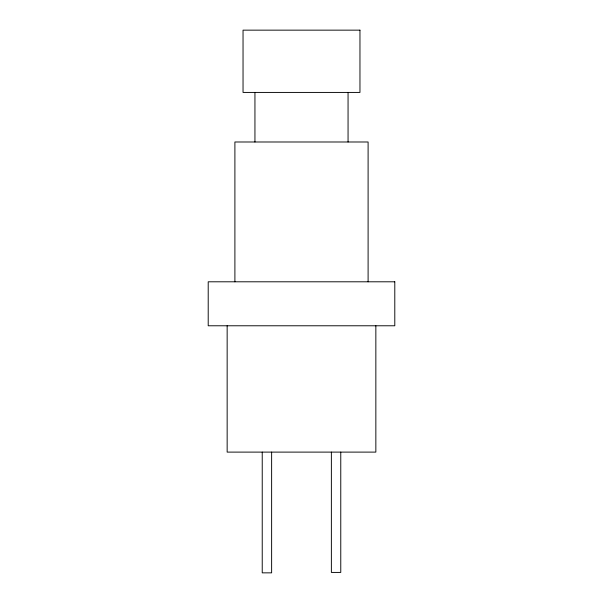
<?xml version="1.0" encoding="UTF-8"?>
<svg xmlns="http://www.w3.org/2000/svg" width="603" height="603" viewBox="0 0 603 603"><rect width="100%" height="100%" fill="white"/><g stroke="black" fill="none" stroke-linecap="round" stroke-linejoin="round"><path stroke-width="0.9" d="M375.85 325.778L375.85 452.107L227.15 452.107L227.15 325.778M368.101 281.797L368.101 141.991L234.899 141.991L234.899 281.797M348.059 92.425L348.059 141.991M340.77 452.107L340.77 572.42L331.371 572.42L331.371 452.107M271.629 452.107L271.629 572.85L262.23 572.85L262.23 452.107M254.941 92.425L254.941 141.991M359.961 30.15L243.039 30.15L243.039 92.425L359.961 92.425L359.961 30.15M394.792 281.797L208.208 281.797L208.208 325.778L394.792 325.778L394.792 281.797"/></g></svg>
